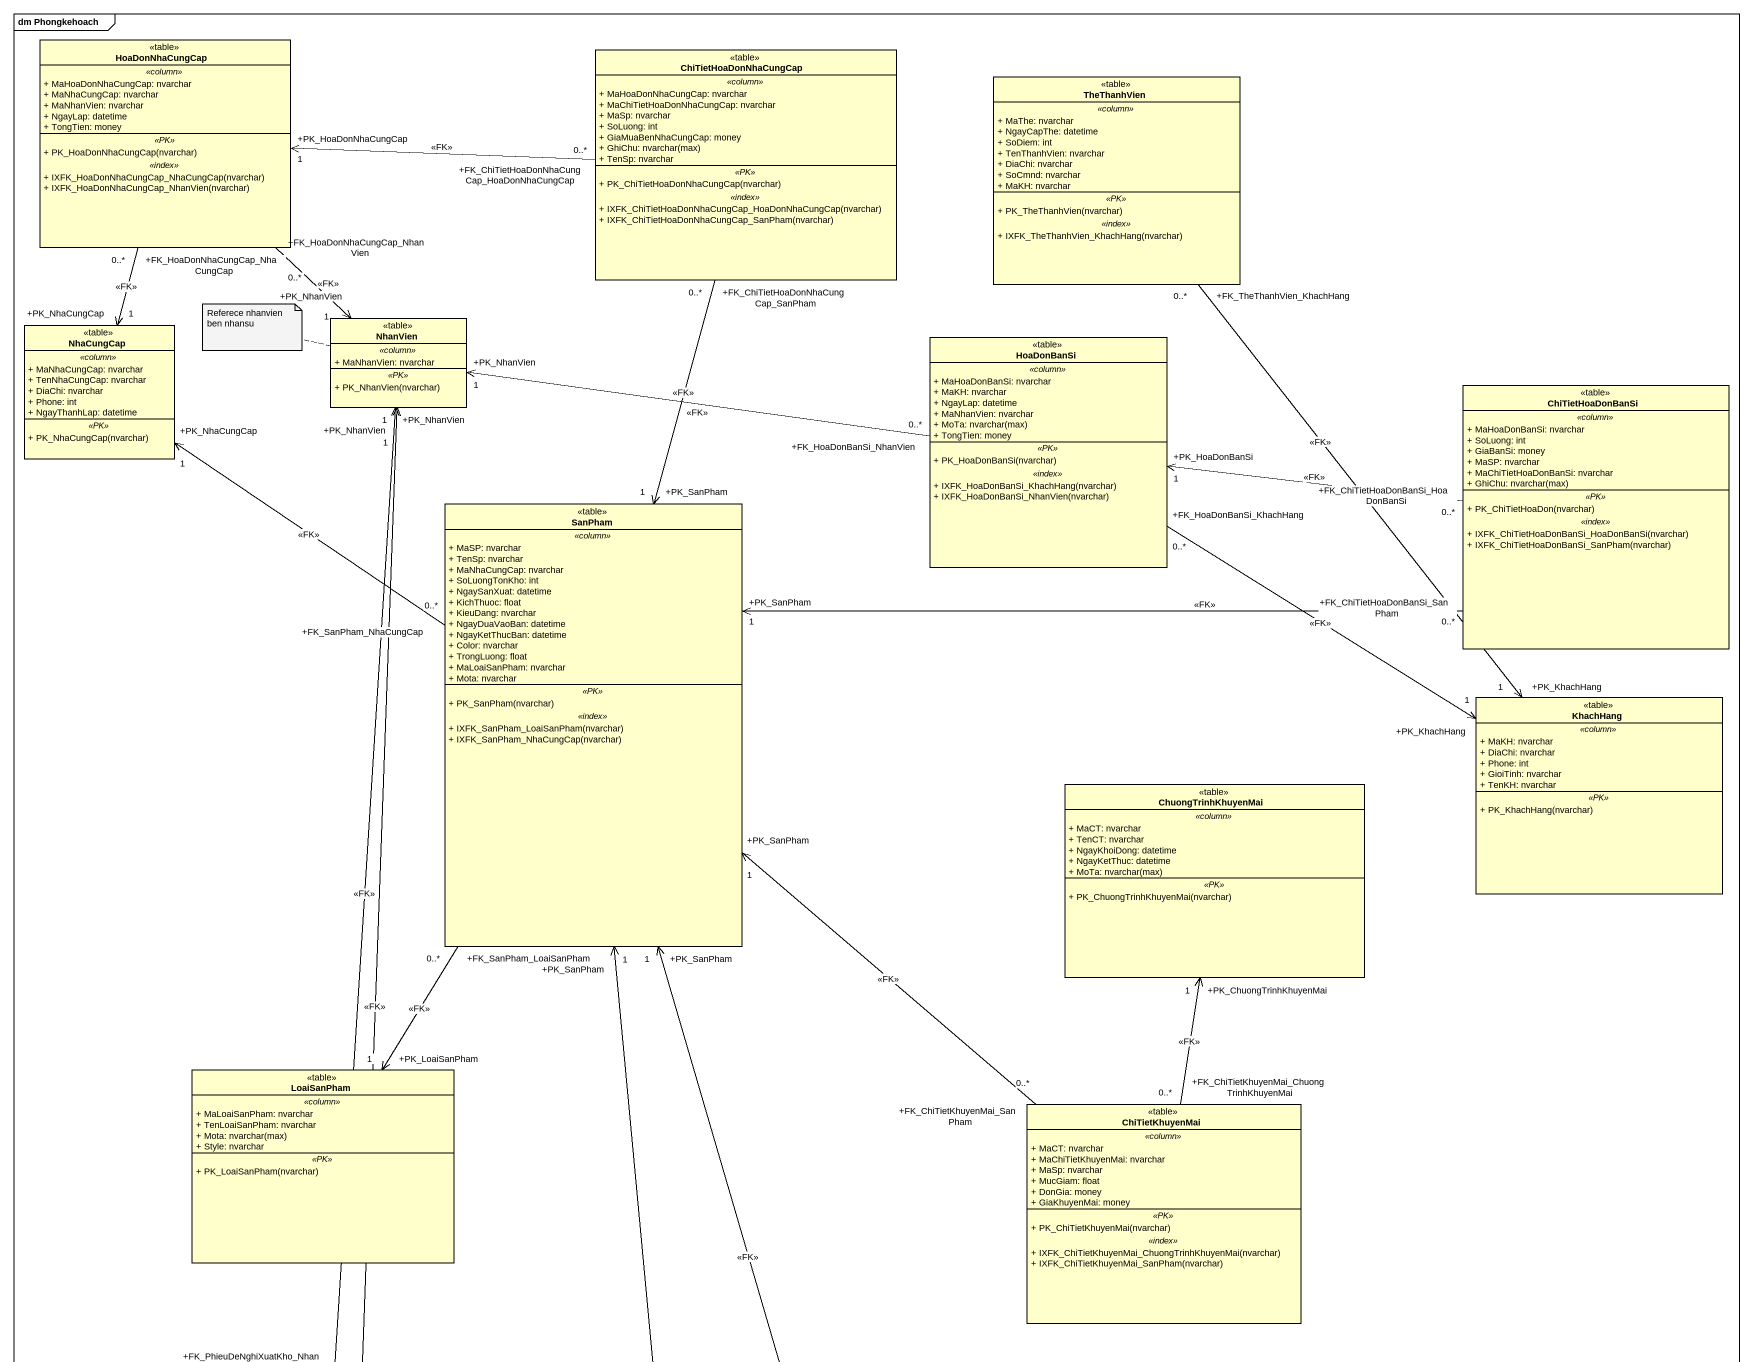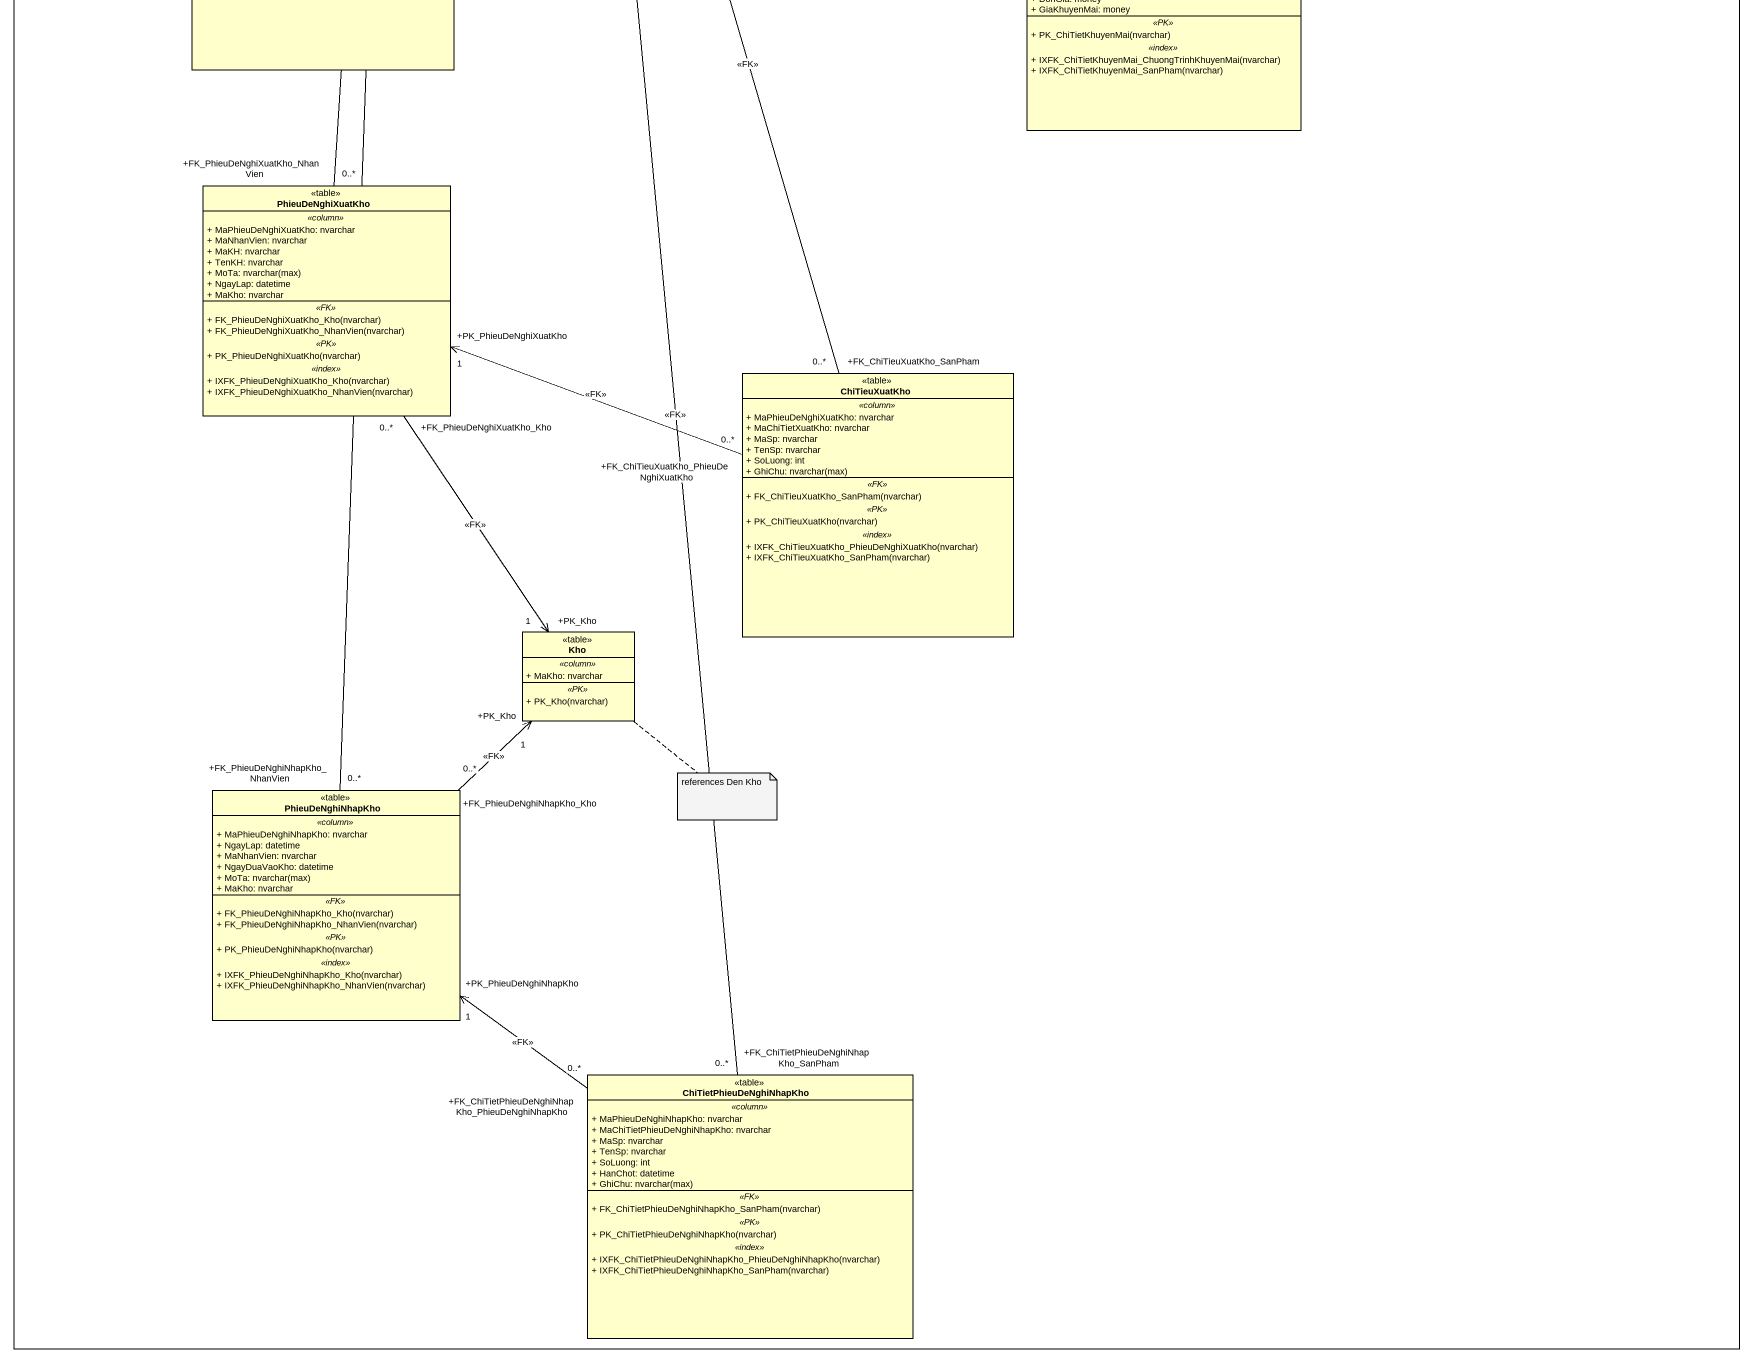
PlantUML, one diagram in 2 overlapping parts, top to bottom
@startuml
mainframe dm Phongkehoach
hide circle
hide empty members
skinparam classAttributeIconSize 0
class HoaDonNhaCungCap <<table>> {
  .. <<column>> ..
  + MaHoaDonNhaCungCap: nvarchar
  + MaNhaCungCap: nvarchar
  + MaNhanVien: nvarchar
  + NgayLap: datetime
  + TongTien: money
  .. <<PK>> ..
  + PK_HoaDonNhaCungCap(nvarchar)
  .. <<index>> ..
  + IXFK_HoaDonNhaCungCap_NhaCungCap(nvarchar)
  + IXFK_HoaDonNhaCungCap_NhanVien(nvarchar)
}
class ChiTietHoaDonNhaCungCap <<table>> {
  .. <<column>> ..
  + MaHoaDonNhaCungCap: nvarchar
  + MaChiTietHoaDonNhaCungCap: nvarchar
  + MaSp: nvarchar
  + SoLuong: int
  + GiaMuaBenNhaCungCap: money
  {field} + GhiChu: nvarchar(max)
  + TenSp: nvarchar
  .. <<PK>> ..
  + PK_ChiTietHoaDonNhaCungCap(nvarchar)
  .. <<index>> ..
  + IXFK_ChiTietHoaDonNhaCungCap_HoaDonNhaCungCap(nvarchar)
  + IXFK_ChiTietHoaDonNhaCungCap_SanPham(nvarchar)
}
class TheThanhVien <<table>> {
  .. <<column>> ..
  + MaThe: nvarchar
  + NgayCapThe: datetime
  + SoDiem: int
  + TenThanhVien: nvarchar
  + DiaChi: nvarchar
  + SoCmnd: nvarchar
  + MaKH: nvarchar
  .. <<PK>> ..
  + PK_TheThanhVien(nvarchar)
  .. <<index>> ..
  + IXFK_TheThanhVien_KhachHang(nvarchar)
}
class NhaCungCap <<table>> {
  .. <<column>> ..
  + MaNhaCungCap: nvarchar
  + TenNhaCungCap: nvarchar
  + DiaChi: nvarchar
  + Phone: int
  + NgayThanhLap: datetime
  .. <<PK>> ..
  + PK_NhaCungCap(nvarchar)
}
class NhanVien <<table>> {
  .. <<column>> ..
  + MaNhanVien: nvarchar
  .. <<PK>> ..
  + PK_NhanVien(nvarchar)
}
class HoaDonBanSi <<table>> {
  .. <<column>> ..
  + MaHoaDonBanSi: nvarchar
  + MaKH: nvarchar
  + NgayLap: datetime
  + MaNhanVien: nvarchar
  {field} + MoTa: nvarchar(max)
  + TongTien: money
  .. <<PK>> ..
  + PK_HoaDonBanSi(nvarchar)
  .. <<index>> ..
  + IXFK_HoaDonBanSi_KhachHang(nvarchar)
  + IXFK_HoaDonBanSi_NhanVien(nvarchar)
}
class ChiTietHoaDonBanSi <<table>> {
  .. <<column>> ..
  + MaHoaDonBanSi: nvarchar
  + SoLuong: int
  + GiaBanSi: money
  + MaSP: nvarchar
  + MaChiTietHoaDonBanSi: nvarchar
  {field} + GhiChu: nvarchar(max)
  .. <<PK>> ..
  + PK_ChiTietHoaDon(nvarchar)
  .. <<index>> ..
  + IXFK_ChiTietHoaDonBanSi_HoaDonBanSi(nvarchar)
  + IXFK_ChiTietHoaDonBanSi_SanPham(nvarchar)
}
class SanPham <<table>> {
  .. <<column>> ..
  + MaSP: nvarchar
  + TenSp: nvarchar
  + MaNhaCungCap: nvarchar
  + SoLuongTonKho: int
  + NgaySanXuat: datetime
  + KichThuoc: float
  + KieuDang: nvarchar
  + NgayDuaVaoBan: datetime
  + NgayKetThucBan: datetime
  + Color: nvarchar
  + TrongLuong: float
  + MaLoaiSanPham: nvarchar
  + Mota: nvarchar
  .. <<PK>> ..
  + PK_SanPham(nvarchar)
  .. <<index>> ..
  + IXFK_SanPham_LoaiSanPham(nvarchar)
  + IXFK_SanPham_NhaCungCap(nvarchar)
}
class KhachHang <<table>> {
  .. <<column>> ..
  + MaKH: nvarchar
  + DiaChi: nvarchar
  + Phone: int
  + GioiTinh: nvarchar
  + TenKH: nvarchar
  .. <<PK>> ..
  + PK_KhachHang(nvarchar)
}
class ChuongTrinhKhuyenMai <<table>> {
  .. <<column>> ..
  + MaCT: nvarchar
  + TenCT: nvarchar
  + NgayKhoiDong: datetime
  + NgayKetThuc: datetime
  {field} + MoTa: nvarchar(max)
  .. <<PK>> ..
  + PK_ChuongTrinhKhuyenMai(nvarchar)
}
class LoaiSanPham <<table>> {
  .. <<column>> ..
  + MaLoaiSanPham: nvarchar
  + TenLoaiSanPham: nvarchar
  {field} + Mota: nvarchar(max)
  + Style: nvarchar
  .. <<PK>> ..
  + PK_LoaiSanPham(nvarchar)
}
class ChiTietKhuyenMai <<table>> {
  .. <<column>> ..
  + MaCT: nvarchar
  + MaChiTietKhuyenMai: nvarchar
  + MaSp: nvarchar
  + MucGiam: float
  + DonGia: money
  + GiaKhuyenMai: money
  .. <<PK>> ..
  + PK_ChiTietKhuyenMai(nvarchar)
  .. <<index>> ..
  + IXFK_ChiTietKhuyenMai_ChuongTrinhKhuyenMai(nvarchar)
  + IXFK_ChiTietKhuyenMai_SanPham(nvarchar)
}
class PhieuDeNghiXuatKho <<table>> {
  .. <<column>> ..
  + MaPhieuDeNghiXuatKho: nvarchar
  + MaNhanVien: nvarchar
  + MaKH: nvarchar
  + TenKH: nvarchar
  {field} + MoTa: nvarchar(max)
  + NgayLap: datetime
  + MaKho: nvarchar
  .. <<FK>> ..
  + FK_PhieuDeNghiXuatKho_Kho(nvarchar)
  + FK_PhieuDeNghiXuatKho_NhanVien(nvarchar)
  .. <<PK>> ..
  + PK_PhieuDeNghiXuatKho(nvarchar)
  .. <<index>> ..
  + IXFK_PhieuDeNghiXuatKho_Kho(nvarchar)
  + IXFK_PhieuDeNghiXuatKho_NhanVien(nvarchar)
}
class ChiTieuXuatKho <<table>> {
  .. <<column>> ..
  + MaPhieuDeNghiXuatKho: nvarchar
  + MaChiTietXuatKho: nvarchar
  + MaSp: nvarchar
  + TenSp: nvarchar
  + SoLuong: int
  {field} + GhiChu: nvarchar(max)
  .. <<FK>> ..
  + FK_ChiTieuXuatKho_SanPham(nvarchar)
  .. <<PK>> ..
  + PK_ChiTieuXuatKho(nvarchar)
  .. <<index>> ..
  + IXFK_ChiTieuXuatKho_PhieuDeNghiXuatKho(nvarchar)
  + IXFK_ChiTieuXuatKho_SanPham(nvarchar)
}
class Kho <<table>> {
  .. <<column>> ..
  + MaKho: nvarchar
  .. <<PK>> ..
  + PK_Kho(nvarchar)
}
class PhieuDeNghiNhapKho <<table>> {
  .. <<column>> ..
  + MaPhieuDeNghiNhapKho: nvarchar
  + NgayLap: datetime
  + MaNhanVien: nvarchar
  + NgayDuaVaoKho: datetime
  {field} + MoTa: nvarchar(max)
  + MaKho: nvarchar
  .. <<FK>> ..
  + FK_PhieuDeNghiNhapKho_Kho(nvarchar)
  + FK_PhieuDeNghiNhapKho_NhanVien(nvarchar)
  .. <<PK>> ..
  + PK_PhieuDeNghiNhapKho(nvarchar)
  .. <<index>> ..
  + IXFK_PhieuDeNghiNhapKho_Kho(nvarchar)
  + IXFK_PhieuDeNghiNhapKho_NhanVien(nvarchar)
}
class ChiTietPhieuDeNghiNhapKho <<table>> {
  .. <<column>> ..
  + MaPhieuDeNghiNhapKho: nvarchar
  + MaChiTietPhieuDeNghiNhapKho: nvarchar
  + MaSp: nvarchar
  + TenSp: nvarchar
  + SoLuong: int
  + HanChot: datetime
  {field} + GhiChu: nvarchar(max)
  .. <<FK>> ..
  + FK_ChiTietPhieuDeNghiNhapKho_SanPham(nvarchar)
  .. <<PK>> ..
  + PK_ChiTietPhieuDeNghiNhapKho(nvarchar)
  .. <<index>> ..
  + IXFK_ChiTietPhieuDeNghiNhapKho_PhieuDeNghiNhapKho(nvarchar)
  + IXFK_ChiTietPhieuDeNghiNhapKho_SanPham(nvarchar)
}
HoaDonNhaCungCap "+FK_HoaDonNhaCungCap_NhaCungCap\n0..*" --> "+PK_NhaCungCap\n1" NhaCungCap : <<FK>>
HoaDonNhaCungCap "+FK_HoaDonNhaCungCap_NhanVien\n0..*" --> "+PK_NhanVien\n1" NhanVien : <<FK>>
ChiTietHoaDonNhaCungCap "+FK_ChiTietHoaDonNhaCungCap_HoaDonNhaCungCap\n0..*" -left-> "+PK_HoaDonNhaCungCap\n1" HoaDonNhaCungCap : <<FK>>
ChiTietHoaDonNhaCungCap "+FK_ChiTietHoaDonNhaCungCap_SanPham\n0..*" --> "+PK_SanPham\n1" SanPham : <<FK>>
TheThanhVien "+FK_TheThanhVien_KhachHang\n0..*" --> "+PK_KhachHang\n1" KhachHang : <<FK>>
HoaDonBanSi "+FK_HoaDonBanSi_NhanVien\n0..*" -left-> "+PK_NhanVien\n1" NhanVien : <<FK>>
HoaDonBanSi "+FK_HoaDonBanSi_KhachHang\n0..*" --> "+PK_KhachHang\n1" KhachHang : <<FK>>
ChiTietHoaDonBanSi "+FK_ChiTietHoaDonBanSi_HoaDonBanSi\n0..*" -left-> "+PK_HoaDonBanSi\n1" HoaDonBanSi : <<FK>>
ChiTietHoaDonBanSi "+FK_ChiTietHoaDonBanSi_SanPham\n0..*" -left-> "+PK_SanPham\n1" SanPham : <<FK>>
SanPham "+FK_SanPham_NhaCungCap\n0..*" -up-> "+PK_NhaCungCap\n1" NhaCungCap : <<FK>>
SanPham "+FK_SanPham_LoaiSanPham\n0..*" --> "+PK_LoaiSanPham\n1" LoaiSanPham : <<FK>>
ChiTietKhuyenMai "+FK_ChiTietKhuyenMai_SanPham\n0..*" -up-> "+PK_SanPham\n1" SanPham : <<FK>>
ChiTietKhuyenMai "+FK_ChiTietKhuyenMai_ChuongTrinhKhuyenMai\n0..*" -up-> "+PK_ChuongTrinhKhuyenMai\n1" ChuongTrinhKhuyenMai : <<FK>>
PhieuDeNghiXuatKho "+FK_PhieuDeNghiXuatKho_NhanVien\n0..*" -up-> "+PK_NhanVien\n1" NhanVien : <<FK>>
PhieuDeNghiXuatKho "+FK_PhieuDeNghiXuatKho_Kho\n0..*" --> "+PK_Kho\n1" Kho : <<FK>>
ChiTieuXuatKho "+FK_ChiTieuXuatKho_SanPham\n0..*" -up-> "+PK_SanPham\n1" SanPham : <<FK>>
ChiTieuXuatKho "+FK_ChiTieuXuatKho_PhieuDeNghiXuatKho\n0..*" -left-> "+PK_PhieuDeNghiXuatKho\n1" PhieuDeNghiXuatKho : <<FK>>
PhieuDeNghiNhapKho "+FK_PhieuDeNghiNhapKho_NhanVien\n0..*" -up-> "+PK_NhanVien\n1" NhanVien : <<FK>>
PhieuDeNghiNhapKho "+FK_PhieuDeNghiNhapKho_Kho\n0..*" -up-> "+PK_Kho\n1" Kho : <<FK>>
ChiTietPhieuDeNghiNhapKho "+FK_ChiTietPhieuDeNghiNhapKho_SanPham\n0..*" -up-> "+PK_SanPham\n1" SanPham : <<FK>>
ChiTietPhieuDeNghiNhapKho "+FK_ChiTietPhieuDeNghiNhapKho_PhieuDeNghiNhapKho\n0..*" -up-> "+PK_PhieuDeNghiNhapKho\n1" PhieuDeNghiNhapKho : <<FK>>
note left of NhanVien : Referece nhanvien ben nhansu
note bottom of Kho : references Den Kho
@enduml
